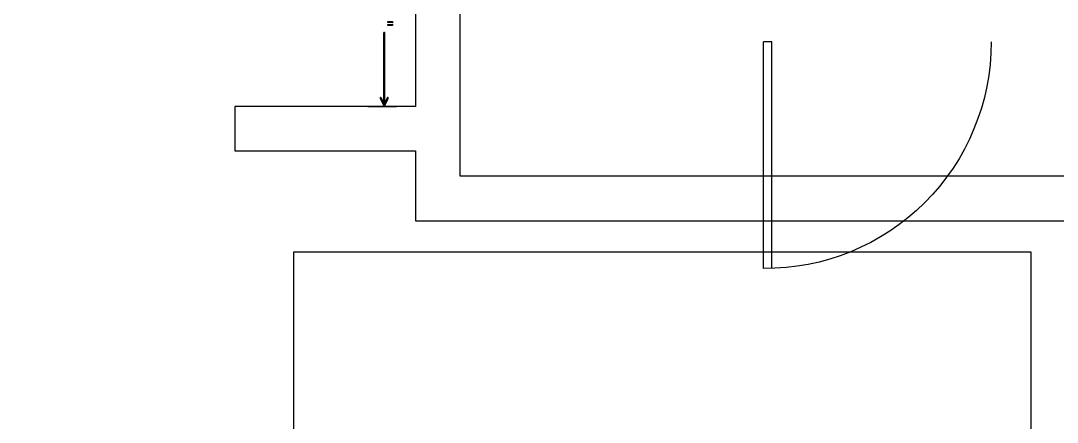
# Model space of a CAD drawing. Header units: inches. Extents: x -1 to 396, y -34 to 687.
# Drawn here: x 100.3 to 201.4, y 388.6 to 427.8 of the extents above; entities that cross this region are included whole.
import ezdxf

# ---------------------------------------------------------------- set-up
doc = ezdxf.new("R2010")
doc.units = ezdxf.units.IN
doc.header["$MEASUREMENT"] = 0
for name, color, linetype in [('AL_DOORS', 3, 'Continuous'), ('AL_LINEWORK', 30, 'Continuous'), ('DIMENSIONS', 9, 'Continuous'), ('WALLS', 7, 'Continuous')]:
    doc.layers.add(name, color=color, linetype=linetype)

# ---------------------------------------------------------------- blocks, each defined once
blk = doc.blocks.new('AL_Single_Door', base_point=(1020.45, 75.54))
for p, q in [((945.59, 150.07), (945.59, 1)), ((950.99, 150.02), (950.99, 1)), ((950.99, 1), (945.59, 1))]:
    blk.add_line(p, q)
blk.add_arc((946.85, 1.62), 148.46, 359.76155, 90.48601)

msp = doc.modelspace()

# ---------------------------------------------------------------- linework, layer by layer
at = {"layer": 'AL_LINEWORK'}
msp.add_lwpolyline([(126.93, 405.19), (126.93, 326.39), (198.91, 326.39), (198.91, 405.19)], close=True, dxfattribs=at)
at = {"layer": 'DIMENSIONS'}
for points in [[(143.18, 426.27), (143.18, 431.84)], [(134.17, 419.39), (136.97, 419.39)]]:
    msp.add_lwpolyline(points, dxfattribs=at)
for points in [[(136.6, 427.55), (136.13, 427.58), (136.13, 427.67), (136.6, 427.7), (136.6, 427.55)], [(136.6, 427.28), (136.13, 427.31), (136.13, 427.4), (136.6, 427.43), (136.6, 427.28)], [(135.84, 419.58), (135.84, 419.67), (135.84, 419.75), (135.84, 419.83), (135.84, 419.91), (135.84, 419.99), (135.84, 420.09), (135.84, 420.22), (135.84, 420.37), (135.84, 420.56), (135.84, 420.8), (135.84, 421.08), (135.84, 421.31), (135.84, 421.51), (135.84, 421.69), (135.84, 421.86), (135.84, 422.03), (135.84, 422.23), (135.84, 422.45), (135.84, 422.72), (135.84, 423.05), (135.84, 423.09), (135.84, 423.12), (135.84, 423.14), (135.84, 423.17), (135.84, 423.19), (135.84, 423.21), (135.84, 423.23), (135.84, 423.25), (135.84, 423.28), (135.84, 423.32), (135.84, 423.99), (135.84, 424.52), (135.84, 424.95), (135.84, 425.29), (135.84, 425.56), (135.84, 425.78), (135.84, 425.97), (135.84, 426.15), (135.84, 426.34), (135.84, 426.56), (135.84, 426.57), (135.84, 426.57), (135.83, 426.58), (135.83, 426.59), (135.82, 426.6), (135.82, 426.6), (135.81, 426.61), (135.8, 426.61), (135.79, 426.61), (135.78, 426.61), (135.77, 426.61), (135.76, 426.61), (135.76, 426.61), (135.75, 426.6), (135.74, 426.6), (135.74, 426.59), (135.73, 426.58), (135.73, 426.57), (135.72, 426.57), (135.72, 426.56), (135.72, 426.34), (135.72, 426.15), (135.72, 425.97), (135.72, 425.78), (135.72, 425.56), (135.72, 425.29), (135.72, 424.95), (135.72, 424.52), (135.72, 423.99), (135.72, 423.32), (135.72, 423.28), (135.72, 423.25), (135.72, 423.23), (135.72, 423.21), (135.72, 423.19), (135.72, 423.17), (135.72, 423.14), (135.72, 423.12), (135.72, 423.09), (135.72, 423.05), (135.72, 422.72), (135.72, 422.45), (135.72, 422.23), (135.72, 422.03), (135.72, 421.86), (135.72, 421.69), (135.72, 421.51), (135.72, 421.31), (135.72, 421.08), (135.72, 420.8), (135.72, 420.56), (135.72, 420.37), (135.72, 420.22), (135.72, 420.09), (135.72, 419.99), (135.72, 419.91), (135.72, 419.83), (135.72, 419.75), (135.72, 419.67), (135.72, 419.58), (135.72, 419.57), (135.73, 419.56), (135.73, 419.55), (135.74, 419.54), (135.74, 419.53), (135.75, 419.53), (135.76, 419.52), (135.76, 419.52), (135.77, 419.52), (135.78, 419.52), (135.79, 419.52), (135.8, 419.52), (135.81, 419.52), (135.82, 419.53), (135.82, 419.53), (135.83, 419.54), (135.83, 419.55), (135.84, 419.56), (135.84, 419.57), (135.84, 419.58)], [(135.39, 420.18), (135.73, 419.49), (135.78, 419.39), (135.83, 419.49), (136.18, 420.18), (136.18, 420.19), (136.18, 420.2), (136.18, 420.21), (136.18, 420.22), (136.18, 420.23), (136.18, 420.23), (136.17, 420.24), (136.17, 420.25), (136.16, 420.25), (136.15, 420.26), (136.14, 420.26), (136.13, 420.26), (136.13, 420.27), (136.12, 420.26), (136.11, 420.26), (136.1, 420.26), (136.09, 420.25), (136.09, 420.25), (136.08, 420.24), (136.08, 420.23), (135.73, 419.54), (135.83, 419.54), (135.49, 420.23), (135.48, 420.24), (135.48, 420.25), (135.47, 420.25), (135.46, 420.26), (135.45, 420.26), (135.45, 420.26), (135.44, 420.27), (135.43, 420.26), (135.42, 420.26), (135.41, 420.26), (135.4, 420.25), (135.4, 420.25), (135.39, 420.24), (135.39, 420.23), (135.38, 420.23), (135.38, 420.22), (135.38, 420.21), (135.38, 420.2), (135.38, 420.19), (135.39, 420.18)]]:
    msp.add_lwpolyline(points, close=True, dxfattribs=at)
at = {"layer": 'WALLS'}
for points in [[(231.91, 482.9), (138.84, 482.9), (138.84, 482.9), (138.84, 446.04), (109.21, 446.04), (109.21, 481.54), (104.71, 481.54), (104.71, 446.04), (100.32, 446.04), (100.32, 441.69), (138.84, 441.69), (138.84, 419.4), (121.2, 419.4), (121.2, 415.05), (138.84, 415.05), (138.84, 408.25), (231.91, 408.25)], [(227.57, 412.59), (143.18, 412.59), (143.18, 478.56), (227.57, 478.56)]]:
    msp.add_lwpolyline(points, dxfattribs=at)

# ---------------------------------------------------------------- block references
at = {"layer": 'AL_DOORS', "xscale": 0.14826883809278513, "yscale": -0.14826883809278513, "rotation": 3.0278991299759627e-12}
msp.add_blockref('AL_Single_Door', (183.89, 414.64), dxfattribs=at)

doc.saveas('drawing.dxf')
